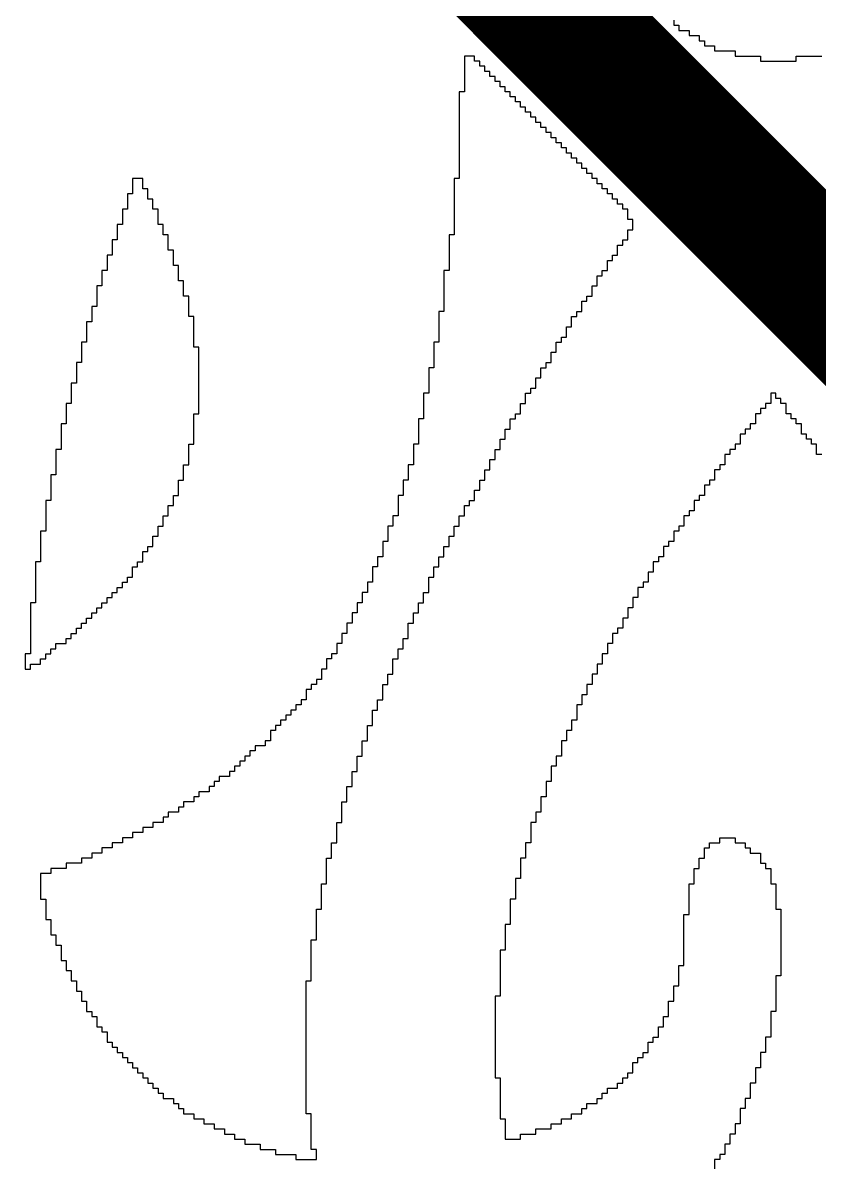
# Model space of a CAD drawing. Header units: inches. Extents: x -0.1 to 88.5, y -0.1 to 66.5.
# Drawn here: x 2.873 to 4.328, y 12.064 to 14.144 of the extents above; entities that cross this region are included whole.
import ezdxf

# ---------------------------------------------------------------- set-up
doc = ezdxf.new("R2010")
doc.units = ezdxf.units.IN
doc.layers.add('Mechanical 7', color=56, linetype='Continuous')
doc.layers.add('Top Overlay', color=2, linetype='Continuous')

msp = doc.modelspace()

# ---------------------------------------------------------------- linework, layer by layer
at = {"layer": 'Mechanical 7'}
msp.add_lwpolyline([(0, 18, 0.254, 0.254, 0), (18, 0, 0.254, 0.254, 0)], format="xyseb", dxfattribs=at)
at = {"layer": 'Top Overlay'}
for p, q in [((4.0619, 14.1485), (4.0619, 14.1392)), ((4.0619, 14.1392), (4.0713, 14.1392)), ((4.0713, 14.1392), (4.0713, 14.1298)), ((4.0713, 14.1298), (4.0899, 14.1298)), ((4.0899, 14.1298), (4.0899, 14.1205)), ((4.0899, 14.1205), (4.1086, 14.1205)), ((4.1086, 14.1205), (4.1086, 14.1112)), ((4.1086, 14.1112), (4.1179, 14.1112)), ((4.1179, 14.1112), (4.1179, 14.1019)), ((3.6981, 14.0832), (3.6795, 14.0832)), ((3.6795, 14.0832), (3.6795, 14.0179)), ((3.6981, 14.0739), (3.6981, 14.0832)), ((4.1179, 14.1019), (4.1366, 14.1019)), ((4.1366, 14.1019), (4.1366, 14.0925)), ((4.1366, 14.0925), (4.1739, 14.0925)), ((4.1739, 14.0925), (4.1739, 14.0832)), ((4.1739, 14.0832), (4.2205, 14.0832)), ((4.2205, 14.0832), (4.2205, 14.0739)), ((4.2858, 14.0739), (4.2858, 14.0832)), ((4.2858, 14.0832), (4.3325, 14.0832)), ((3.7075, 14.0739), (3.6981, 14.0739)), ((3.7075, 14.0646), (3.7075, 14.0739)), ((3.7168, 14.0646), (3.7075, 14.0646)), ((3.7168, 14.0552), (3.7168, 14.0646)), ((4.2205, 14.0739), (4.2858, 14.0739)), ((3.7261, 14.0552), (3.7168, 14.0552)), ((3.7261, 14.0459), (3.7261, 14.0552)), ((3.7354, 14.0459), (3.7261, 14.0459)), ((3.7354, 14.0366), (3.7354, 14.0459)), ((3.7448, 14.0366), (3.7354, 14.0366)), ((3.7448, 14.0272), (3.7448, 14.0366)), ((3.7541, 14.0272), (3.7448, 14.0272)), ((3.7541, 14.0179), (3.7541, 14.0272)), ((3.6795, 14.0179), (3.6701, 14.0179)), ((3.6701, 14.0179), (3.6701, 13.8593)), ((3.7634, 14.0179), (3.7541, 14.0179)), ((3.7634, 14.0086), (3.7634, 14.0179)), ((3.7728, 14.0086), (3.7634, 14.0086)), ((3.7728, 13.9993), (3.7728, 14.0086)), ((3.7821, 13.9993), (3.7728, 13.9993)), ((3.7821, 13.9899), (3.7821, 13.9993)), ((3.7914, 13.9899), (3.7821, 13.9899)), ((3.7914, 13.9806), (3.7914, 13.9899)), ((3.8007, 13.9806), (3.7914, 13.9806)), ((3.8007, 13.9713), (3.8007, 13.9806)), ((3.8101, 13.9713), (3.8007, 13.9713)), ((3.8101, 13.9619), (3.8101, 13.9713)), ((3.8194, 13.9619), (3.8101, 13.9619)), ((3.8194, 13.9526), (3.8194, 13.9619)), ((3.8287, 13.9526), (3.8194, 13.9526)), ((3.8287, 13.9433), (3.8287, 13.9526)), ((3.8381, 13.9433), (3.8287, 13.9433)), ((3.8381, 13.934), (3.8381, 13.9433)), ((3.8474, 13.934), (3.8381, 13.934)), ((3.8474, 13.9246), (3.8474, 13.934)), ((3.8567, 13.9246), (3.8474, 13.9246)), ((3.8567, 13.9153), (3.8567, 13.9246)), ((3.866, 13.9153), (3.8567, 13.9153)), ((3.866, 13.906), (3.866, 13.9153)), ((3.8754, 13.906), (3.866, 13.906)), ((3.8754, 13.8966), (3.8754, 13.906)), ((3.8847, 13.8966), (3.8754, 13.8966)), ((3.8847, 13.8873), (3.8847, 13.8966)), ((3.894, 13.8873), (3.8847, 13.8873)), ((3.894, 13.878), (3.894, 13.8873)), ((3.9034, 13.878), (3.894, 13.878)), ((3.9034, 13.8687), (3.9034, 13.878)), ((3.0918, 13.8593), (3.0731, 13.8593)), ((3.0731, 13.8593), (3.0731, 13.8313)), ((3.0918, 13.8407), (3.0918, 13.8593)), ((3.6701, 13.8593), (3.6608, 13.8593)), ((3.6608, 13.8593), (3.6608, 13.7567)), ((3.9127, 13.8687), (3.9034, 13.8687)), ((3.9127, 13.8593), (3.9127, 13.8687)), ((3.922, 13.8593), (3.9127, 13.8593)), ((3.922, 13.85), (3.922, 13.8593)), ((3.1011, 13.8407), (3.0918, 13.8407)), ((3.1011, 13.822), (3.1011, 13.8407)), ((3.9313, 13.85), (3.922, 13.85)), ((3.9313, 13.8407), (3.9313, 13.85)), ((3.9407, 13.8407), (3.9313, 13.8407)), ((3.9407, 13.8313), (3.9407, 13.8407)), ((3.0731, 13.8313), (3.0638, 13.8313)), ((3.0638, 13.8313), (3.0638, 13.8034)), ((3.1104, 13.822), (3.1011, 13.822)), ((3.1104, 13.8034), (3.1104, 13.822)), ((3.95, 13.8313), (3.9407, 13.8313)), ((3.95, 13.822), (3.95, 13.8313)), ((3.9593, 13.822), (3.95, 13.822)), ((3.9593, 13.8127), (3.9593, 13.822)), ((3.0638, 13.8034), (3.0545, 13.8034)), ((3.0545, 13.8034), (3.0545, 13.7754)), ((3.1198, 13.8034), (3.1104, 13.8034)), ((3.1198, 13.7754), (3.1198, 13.8034)), ((3.9687, 13.8127), (3.9593, 13.8127)), ((3.9687, 13.8034), (3.9687, 13.8127)), ((3.978, 13.8034), (3.9687, 13.8034)), ((3.978, 13.7847), (3.978, 13.8034)), ((3.0545, 13.7754), (3.0451, 13.7754)), ((3.0451, 13.7754), (3.0451, 13.7474)), ((3.1291, 13.7754), (3.1198, 13.7754)), ((3.1291, 13.7567), (3.1291, 13.7754)), ((3.9873, 13.7847), (3.978, 13.7847)), ((3.9873, 13.766), (3.9873, 13.7847)), ((3.1384, 13.7567), (3.1291, 13.7567)), ((3.1384, 13.7287), (3.1384, 13.7567)), ((3.6608, 13.7567), (3.6515, 13.7567)), ((3.6515, 13.7567), (3.6515, 13.6914)), ((3.978, 13.7474), (3.978, 13.766)), ((3.978, 13.766), (3.9873, 13.766)), ((3.0451, 13.7474), (3.0358, 13.7474)), ((3.0358, 13.7474), (3.0358, 13.7194)), ((3.9593, 13.7194), (3.9593, 13.7381)), ((3.9593, 13.7381), (3.9687, 13.7381)), ((3.9687, 13.7381), (3.9687, 13.7474)), ((3.9687, 13.7474), (3.978, 13.7474)), ((3.0358, 13.7194), (3.0265, 13.7194)), ((3.0265, 13.7194), (3.0265, 13.6914)), ((3.1478, 13.7287), (3.1384, 13.7287)), ((3.1478, 13.7007), (3.1478, 13.7287)), ((3.9407, 13.6914), (3.9407, 13.7101)), ((3.9407, 13.7101), (3.95, 13.7101)), ((3.95, 13.7101), (3.95, 13.7194)), ((3.95, 13.7194), (3.9593, 13.7194)), ((3.0265, 13.6914), (3.0172, 13.6914)), ((3.0172, 13.6914), (3.0172, 13.6634)), ((3.1571, 13.7007), (3.1478, 13.7007)), ((3.1571, 13.6728), (3.1571, 13.7007)), ((3.6515, 13.6914), (3.6422, 13.6914)), ((3.6422, 13.6914), (3.6422, 13.6168)), ((3.9313, 13.6821), (3.9313, 13.6914)), ((3.9313, 13.6914), (3.9407, 13.6914)), ((3.1664, 13.6728), (3.1571, 13.6728)), ((3.1664, 13.6448), (3.1664, 13.6728)), ((3.922, 13.6634), (3.922, 13.6821)), ((3.922, 13.6821), (3.9313, 13.6821)), ((3.0172, 13.6634), (3.0078, 13.6634)), ((3.0078, 13.6634), (3.0078, 13.6261)), ((3.9127, 13.6448), (3.9127, 13.6634)), ((3.9127, 13.6634), (3.922, 13.6634)), ((3.0078, 13.6261), (2.9985, 13.6261)), ((2.9985, 13.6261), (2.9985, 13.5981)), ((3.1757, 13.6448), (3.1664, 13.6448)), ((3.1757, 13.6075), (3.1757, 13.6448)), ((3.894, 13.6168), (3.894, 13.6354)), ((3.894, 13.6354), (3.9034, 13.6354)), ((3.9034, 13.6354), (3.9034, 13.6448)), ((3.9034, 13.6448), (3.9127, 13.6448)), ((3.1851, 13.6075), (3.1757, 13.6075)), ((3.1851, 13.5515), (3.1851, 13.6075)), ((3.6422, 13.6168), (3.6328, 13.6168)), ((3.6328, 13.6168), (3.6328, 13.5608)), ((3.8754, 13.5888), (3.8754, 13.6075)), ((3.8754, 13.6075), (3.8847, 13.6075)), ((3.8847, 13.6075), (3.8847, 13.6168)), ((3.8847, 13.6168), (3.894, 13.6168)), ((2.9985, 13.5981), (2.9892, 13.5981)), ((2.9892, 13.5981), (2.9892, 13.5608)), ((3.866, 13.5701), (3.866, 13.5888)), ((3.866, 13.5888), (3.8754, 13.5888)), ((3.8567, 13.5608), (3.8567, 13.5701)), ((3.8567, 13.5701), (3.866, 13.5701)), ((2.9892, 13.5608), (2.9798, 13.5608)), ((2.9798, 13.5608), (2.9798, 13.5235)), ((3.1944, 13.5515), (3.1851, 13.5515)), ((3.1944, 13.4302), (3.1944, 13.5515)), ((3.6328, 13.5608), (3.6235, 13.5608)), ((3.6235, 13.5608), (3.6235, 13.5142)), ((3.8474, 13.5422), (3.8474, 13.5608)), ((3.8474, 13.5608), (3.8567, 13.5608)), ((2.9798, 13.5235), (2.9705, 13.5235)), ((2.9705, 13.5235), (2.9705, 13.4862)), ((3.8287, 13.5142), (3.8287, 13.5235)), ((3.8287, 13.5235), (3.8381, 13.5235)), ((3.8381, 13.5235), (3.8381, 13.5422)), ((3.8381, 13.5422), (3.8474, 13.5422)), ((3.6235, 13.5142), (3.6142, 13.5142)), ((3.6142, 13.5142), (3.6142, 13.4675)), ((3.8194, 13.4955), (3.8194, 13.5142)), ((3.8194, 13.5142), (3.8287, 13.5142)), ((2.9705, 13.4862), (2.9612, 13.4862)), ((2.9612, 13.4862), (2.9612, 13.4489)), ((3.8101, 13.4769), (3.8101, 13.4955)), ((3.8101, 13.4955), (3.8194, 13.4955)), ((3.6142, 13.4675), (3.6048, 13.4675)), ((3.6048, 13.4675), (3.6048, 13.4209)), ((3.7914, 13.4489), (3.7914, 13.4675)), ((3.7914, 13.4675), (3.8007, 13.4675)), ((3.8007, 13.4675), (3.8007, 13.4769)), ((3.8007, 13.4769), (3.8101, 13.4769)), ((4.2485, 13.4675), (4.2392, 13.4675)), ((4.2392, 13.4675), (4.2392, 13.4489)), ((4.2485, 13.4582), (4.2485, 13.4675)), ((2.9612, 13.4489), (2.9519, 13.4489)), ((2.9519, 13.4489), (2.9519, 13.4116)), ((3.7821, 13.4302), (3.7821, 13.4489)), ((3.7821, 13.4489), (3.7914, 13.4489)), ((4.2298, 13.4396), (4.2205, 13.4396)), ((4.2205, 13.4396), (4.2205, 13.4302)), ((4.2392, 13.4489), (4.2298, 13.4489)), ((4.2298, 13.4489), (4.2298, 13.4396)), ((4.2578, 13.4582), (4.2485, 13.4582)), ((4.2578, 13.4489), (4.2578, 13.4582)), ((4.2672, 13.4489), (4.2578, 13.4489)), ((4.2672, 13.4302), (4.2672, 13.4489)), ((3.1851, 13.3743), (3.1851, 13.4302)), ((3.1851, 13.4302), (3.1944, 13.4302)), ((3.6048, 13.4209), (3.5955, 13.4209)), ((3.5955, 13.4209), (3.5955, 13.3743)), ((3.7634, 13.4022), (3.7634, 13.4209)), ((3.7634, 13.4209), (3.7728, 13.4209)), ((3.7728, 13.4209), (3.7728, 13.4302)), ((3.7728, 13.4302), (3.7821, 13.4302)), ((4.2205, 13.4302), (4.2112, 13.4302)), ((4.2112, 13.4302), (4.2112, 13.4116)), ((4.2765, 13.4302), (4.2672, 13.4302)), ((4.2765, 13.4209), (4.2765, 13.4302)), ((4.2858, 13.4209), (4.2765, 13.4209)), ((4.2858, 13.4116), (4.2858, 13.4209)), ((2.9519, 13.4116), (2.9425, 13.4116)), ((2.9425, 13.4116), (2.9425, 13.3743)), ((3.7541, 13.3836), (3.7541, 13.4022)), ((3.7541, 13.4022), (3.7634, 13.4022)), ((4.2019, 13.4022), (4.1925, 13.4022)), ((4.1925, 13.4022), (4.1925, 13.3929)), ((4.2112, 13.4116), (4.2019, 13.4116)), ((4.2019, 13.4116), (4.2019, 13.4022)), ((4.2951, 13.4116), (4.2858, 13.4116)), ((4.2951, 13.3929), (4.2951, 13.4116)), ((3.7448, 13.3649), (3.7448, 13.3836)), ((3.7448, 13.3836), (3.7541, 13.3836)), ((4.1925, 13.3929), (4.1832, 13.3929)), ((4.1832, 13.3929), (4.1832, 13.3743)), ((4.3045, 13.3929), (4.2951, 13.3929)), ((4.3045, 13.3836), (4.3045, 13.3929)), ((4.3138, 13.3836), (4.3045, 13.3836)), ((4.3138, 13.3743), (4.3138, 13.3836)), ((2.9425, 13.3649), (2.9332, 13.3649)), ((2.9332, 13.3649), (2.9332, 13.3183)), ((2.9425, 13.3743), (2.9425, 13.3649)), ((3.1757, 13.3369), (3.1757, 13.3743)), ((3.1757, 13.3743), (3.1851, 13.3743)), ((3.5955, 13.3743), (3.5862, 13.3743)), ((3.5862, 13.3743), (3.5862, 13.3369)), ((3.7354, 13.3463), (3.7354, 13.3649)), ((3.7354, 13.3649), (3.7448, 13.3649)), ((4.1646, 13.3556), (4.1552, 13.3556)), ((4.1552, 13.3556), (4.1552, 13.3369)), ((4.1739, 13.3649), (4.1646, 13.3649)), ((4.1646, 13.3649), (4.1646, 13.3556)), ((4.1832, 13.3743), (4.1739, 13.3743)), ((4.1739, 13.3743), (4.1739, 13.3649)), ((4.3231, 13.3743), (4.3138, 13.3743)), ((4.3231, 13.3556), (4.3231, 13.3743)), ((4.3325, 13.3556), (4.3231, 13.3556)), ((3.1664, 13.309), (3.1664, 13.3369)), ((3.1664, 13.3369), (3.1757, 13.3369)), ((3.5862, 13.3369), (3.5769, 13.3369)), ((3.5769, 13.3369), (3.5769, 13.309)), ((3.7261, 13.3276), (3.7261, 13.3463)), ((3.7261, 13.3463), (3.7354, 13.3463)), ((4.1552, 13.3369), (4.1459, 13.3369)), ((4.1459, 13.3369), (4.1459, 13.3276)), ((2.9332, 13.3183), (2.9239, 13.3183)), ((2.9239, 13.3183), (2.9239, 13.2716)), ((3.7168, 13.309), (3.7168, 13.3276)), ((3.7168, 13.3276), (3.7261, 13.3276)), ((4.1459, 13.3276), (4.1366, 13.3276)), ((4.1366, 13.3276), (4.1366, 13.309)), ((3.1571, 13.281), (3.1571, 13.309)), ((3.1571, 13.309), (3.1664, 13.309)), ((3.5769, 13.309), (3.5675, 13.309)), ((3.5675, 13.309), (3.5675, 13.281)), ((3.7075, 13.2903), (3.7075, 13.309)), ((3.7075, 13.309), (3.7168, 13.309)), ((4.1272, 13.2996), (4.1179, 13.2996)), ((4.1179, 13.2996), (4.1179, 13.281)), ((4.1366, 13.309), (4.1272, 13.309)), ((4.1272, 13.309), (4.1272, 13.2996)), ((3.1478, 13.2623), (3.1478, 13.281)), ((3.1478, 13.281), (3.1571, 13.281)), ((3.5675, 13.281), (3.5582, 13.281)), ((3.5582, 13.281), (3.5582, 13.2437)), ((3.6981, 13.2716), (3.6981, 13.2903)), ((3.6981, 13.2903), (3.7075, 13.2903)), ((4.1179, 13.281), (4.1086, 13.281)), ((4.1086, 13.281), (4.1086, 13.2716)), ((2.9239, 13.2716), (2.9146, 13.2716)), ((2.9146, 13.2716), (2.9146, 13.2157)), ((3.1384, 13.2437), (3.1384, 13.2623)), ((3.1384, 13.2623), (3.1478, 13.2623)), ((3.6795, 13.2437), (3.6795, 13.2623)), ((3.6795, 13.2623), (3.6888, 13.2623)), ((3.6888, 13.2623), (3.6888, 13.2716)), ((3.6888, 13.2716), (3.6981, 13.2716)), ((4.0993, 13.253), (4.0899, 13.253)), ((4.0899, 13.253), (4.0899, 13.2437)), ((4.1086, 13.2716), (4.0993, 13.2716)), ((4.0993, 13.2716), (4.0993, 13.253)), ((3.1291, 13.225), (3.1291, 13.2437)), ((3.1291, 13.2437), (3.1384, 13.2437)), ((3.5582, 13.2437), (3.5489, 13.2437)), ((3.5489, 13.2437), (3.5489, 13.225)), ((3.6701, 13.225), (3.6701, 13.2437)), ((3.6701, 13.2437), (3.6795, 13.2437)), ((4.0899, 13.2437), (4.0806, 13.2437)), ((4.0806, 13.2437), (4.0806, 13.225)), ((2.9146, 13.2157), (2.9052, 13.2157)), ((2.9052, 13.2157), (2.9052, 13.1597)), ((3.1198, 13.2063), (3.1198, 13.225)), ((3.1198, 13.225), (3.1291, 13.225)), ((3.5489, 13.225), (3.5396, 13.225)), ((3.5396, 13.225), (3.5396, 13.197)), ((3.6608, 13.2063), (3.6608, 13.225)), ((3.6608, 13.225), (3.6701, 13.225)), ((4.0713, 13.2157), (4.0619, 13.2157)), ((4.0619, 13.2157), (4.0619, 13.197)), ((4.0806, 13.225), (4.0713, 13.225)), ((4.0713, 13.225), (4.0713, 13.2157)), ((3.1104, 13.1877), (3.1104, 13.2063)), ((3.1104, 13.2063), (3.1198, 13.2063)), ((3.5396, 13.197), (3.5302, 13.197)), ((3.5302, 13.197), (3.5302, 13.169)), ((3.6515, 13.1877), (3.6515, 13.2063)), ((3.6515, 13.2063), (3.6608, 13.2063)), ((4.0619, 13.197), (4.0526, 13.197)), ((4.0526, 13.197), (4.0526, 13.1877)), ((3.0918, 13.1597), (3.0918, 13.1784)), ((3.0918, 13.1784), (3.1011, 13.1784)), ((3.1011, 13.1784), (3.1011, 13.1877)), ((3.1011, 13.1877), (3.1104, 13.1877)), ((3.5302, 13.169), (3.5209, 13.169)), ((3.5209, 13.169), (3.5209, 13.1504)), ((3.6328, 13.1504), (3.6328, 13.169)), ((3.6328, 13.169), (3.6422, 13.169)), ((3.6422, 13.169), (3.6422, 13.1877)), ((3.6422, 13.1877), (3.6515, 13.1877)), ((4.0433, 13.169), (4.034, 13.169)), ((4.034, 13.169), (4.034, 13.1597)), ((4.0526, 13.1877), (4.0433, 13.1877)), ((4.0433, 13.1877), (4.0433, 13.169)), ((2.9052, 13.1597), (2.8959, 13.1597)), ((2.8959, 13.1597), (2.8959, 13.0851)), ((3.0731, 13.1317), (3.0731, 13.1504)), ((3.0731, 13.1504), (3.0825, 13.1504)), ((3.0825, 13.1504), (3.0825, 13.1597)), ((3.0825, 13.1597), (3.0918, 13.1597)), ((3.5209, 13.1504), (3.5116, 13.1504)), ((3.5116, 13.1504), (3.5116, 13.1224)), ((3.6235, 13.1317), (3.6235, 13.1504)), ((3.6235, 13.1504), (3.6328, 13.1504)), ((4.034, 13.1597), (4.0246, 13.1597)), ((4.0246, 13.1597), (4.0246, 13.141)), ((3.0638, 13.1224), (3.0638, 13.1317)), ((3.0638, 13.1317), (3.0731, 13.1317)), ((3.6142, 13.1037), (3.6142, 13.1317)), ((3.6142, 13.1317), (3.6235, 13.1317)), ((4.0246, 13.141), (4.0153, 13.141)), ((4.0153, 13.141), (4.0153, 13.1224)), ((3.0451, 13.1037), (3.0451, 13.1131)), ((3.0451, 13.1131), (3.0545, 13.1131)), ((3.0545, 13.1131), (3.0545, 13.1224)), ((3.0545, 13.1224), (3.0638, 13.1224)), ((3.5116, 13.1224), (3.5022, 13.1224)), ((3.5022, 13.1224), (3.5022, 13.1037)), ((4.006, 13.1131), (3.9966, 13.1131)), ((3.9966, 13.1131), (3.9966, 13.0944)), ((4.0153, 13.1224), (4.006, 13.1224)), ((4.006, 13.1224), (4.006, 13.1131)), ((2.8959, 13.0851), (2.8866, 13.0851)), ((2.8866, 13.0851), (2.8866, 12.9918)), ((3.0172, 13.0757), (3.0172, 13.0851)), ((3.0172, 13.0851), (3.0265, 13.0851)), ((3.0265, 13.0851), (3.0265, 13.0944)), ((3.0265, 13.0944), (3.0358, 13.0944)), ((3.0358, 13.0944), (3.0358, 13.1037)), ((3.0358, 13.1037), (3.0451, 13.1037)), ((3.4929, 13.0851), (3.4836, 13.0851)), ((3.4836, 13.0851), (3.4836, 13.0664)), ((3.5022, 13.1037), (3.4929, 13.1037)), ((3.4929, 13.1037), (3.4929, 13.0851)), ((3.5955, 13.0664), (3.5955, 13.0851)), ((3.5955, 13.0851), (3.6048, 13.0851)), ((3.6048, 13.0851), (3.6048, 13.1037)), ((3.6048, 13.1037), (3.6142, 13.1037)), ((3.9966, 13.0944), (3.9873, 13.0944)), ((3.9873, 13.0944), (3.9873, 13.0757)), ((2.9985, 13.0571), (2.9985, 13.0664)), ((2.9985, 13.0664), (3.0078, 13.0664)), ((3.0078, 13.0664), (3.0078, 13.0757)), ((3.0078, 13.0757), (3.0172, 13.0757)), ((3.4836, 13.0664), (3.4743, 13.0664)), ((3.4743, 13.0664), (3.4743, 13.0478)), ((3.5862, 13.0478), (3.5862, 13.0664)), ((3.5862, 13.0664), (3.5955, 13.0664)), ((3.9873, 13.0757), (3.978, 13.0757)), ((3.978, 13.0757), (3.978, 13.0571)), ((2.9798, 13.0384), (2.9798, 13.0478)), ((2.9798, 13.0478), (2.9892, 13.0478)), ((2.9892, 13.0478), (2.9892, 13.0571)), ((2.9892, 13.0571), (2.9985, 13.0571)), ((3.4743, 13.0478), (3.4649, 13.0478)), ((3.4649, 13.0478), (3.4649, 13.0291)), ((3.5769, 13.0198), (3.5769, 13.0478)), ((3.5769, 13.0478), (3.5862, 13.0478)), ((3.978, 13.0571), (3.9687, 13.0571)), ((3.9687, 13.0571), (3.9687, 13.0384)), ((2.9612, 13.0198), (2.9612, 13.0291)), ((2.9612, 13.0291), (2.9705, 13.0291)), ((2.9705, 13.0291), (2.9705, 13.0384)), ((2.9705, 13.0384), (2.9798, 13.0384)), ((3.4649, 13.0291), (3.4556, 13.0291)), ((3.4556, 13.0291), (3.4556, 13.0104)), ((3.9593, 13.0291), (3.95, 13.0291)), ((3.95, 13.0291), (3.95, 13.0104)), ((3.9687, 13.0384), (3.9593, 13.0384)), ((3.9593, 13.0384), (3.9593, 13.0291)), ((2.9332, 13.0011), (2.9332, 13.0104)), ((2.9332, 13.0104), (2.9519, 13.0104)), ((2.9519, 13.0104), (2.9519, 13.0198)), ((2.9519, 13.0198), (2.9612, 13.0198)), ((3.4556, 13.0104), (3.4463, 13.0104)), ((3.4463, 13.0104), (3.4463, 12.9918)), ((3.5675, 13.0011), (3.5675, 13.0198)), ((3.5675, 13.0198), (3.5769, 13.0198)), ((3.95, 13.0104), (3.9407, 13.0104)), ((3.9407, 13.0104), (3.9407, 12.9918)), ((2.8866, 12.9918), (2.8772, 12.9918)), ((2.8772, 12.9918), (2.8772, 12.9638)), ((2.9052, 12.9731), (2.9052, 12.9825)), ((2.9052, 12.9825), (2.9146, 12.9825)), ((2.9146, 12.9825), (2.9146, 12.9918)), ((2.9146, 12.9918), (2.9239, 12.9918)), ((2.9239, 12.9918), (2.9239, 13.0011)), ((2.9239, 13.0011), (2.9332, 13.0011)), ((3.4369, 12.9825), (3.4276, 12.9825)), ((3.4276, 12.9825), (3.4276, 12.9638)), ((3.4463, 12.9918), (3.4369, 12.9918)), ((3.4369, 12.9918), (3.4369, 12.9825)), ((3.5489, 12.9545), (3.5489, 12.9825)), ((3.5489, 12.9825), (3.5582, 12.9825)), ((3.5582, 12.9825), (3.5582, 13.0011)), ((3.5582, 13.0011), (3.5675, 13.0011)), ((3.9407, 12.9918), (3.9313, 12.9918)), ((3.9313, 12.9918), (3.9313, 12.9731)), ((2.8772, 12.9638), (2.8866, 12.9638)), ((2.8866, 12.9638), (2.8866, 12.9731)), ((2.8866, 12.9731), (2.9052, 12.9731)), ((3.4276, 12.9638), (3.4183, 12.9638)), ((3.4183, 12.9638), (3.4183, 12.9451)), ((3.9313, 12.9731), (3.922, 12.9731)), ((3.922, 12.9731), (3.922, 12.9545)), ((3.4183, 12.9451), (3.409, 12.9451)), ((3.409, 12.9451), (3.409, 12.9358)), ((3.5396, 12.9358), (3.5396, 12.9545)), ((3.5396, 12.9545), (3.5489, 12.9545)), ((3.922, 12.9545), (3.9127, 12.9545)), ((3.9127, 12.9545), (3.9127, 12.9358)), ((3.3996, 12.9265), (3.3903, 12.9265)), ((3.3903, 12.9265), (3.3903, 12.9078)), ((3.409, 12.9358), (3.3996, 12.9358)), ((3.3996, 12.9358), (3.3996, 12.9265)), ((3.5302, 12.9078), (3.5302, 12.9358)), ((3.5302, 12.9358), (3.5396, 12.9358)), ((3.9127, 12.9358), (3.9034, 12.9358)), ((3.9034, 12.9358), (3.9034, 12.9172)), ((3.381, 12.8985), (3.3716, 12.8985)), ((3.3716, 12.8985), (3.3716, 12.8892)), ((3.3903, 12.9078), (3.381, 12.9078)), ((3.381, 12.9078), (3.381, 12.8985)), ((3.5209, 12.8892), (3.5209, 12.9078)), ((3.5209, 12.9078), (3.5302, 12.9078)), ((3.894, 12.8985), (3.8847, 12.8985)), ((3.8847, 12.8985), (3.8847, 12.8705)), ((3.9034, 12.9172), (3.894, 12.9172)), ((3.894, 12.9172), (3.894, 12.8985)), ((3.3623, 12.8798), (3.353, 12.8798)), ((3.353, 12.8798), (3.353, 12.8705)), ((3.3716, 12.8892), (3.3623, 12.8892)), ((3.3623, 12.8892), (3.3623, 12.8798)), ((3.5116, 12.8612), (3.5116, 12.8892)), ((3.5116, 12.8892), (3.5209, 12.8892)), ((3.3437, 12.8612), (3.3343, 12.8612)), ((3.3343, 12.8612), (3.3343, 12.8519)), ((3.353, 12.8705), (3.3437, 12.8705)), ((3.3437, 12.8705), (3.3437, 12.8612)), ((3.5022, 12.8332), (3.5022, 12.8612)), ((3.5022, 12.8612), (3.5116, 12.8612)), ((3.8847, 12.8705), (3.8754, 12.8705)), ((3.8754, 12.8705), (3.8754, 12.8519)), ((3.3343, 12.8519), (3.325, 12.8519)), ((3.325, 12.8519), (3.325, 12.8332)), ((3.8754, 12.8519), (3.866, 12.8519)), ((3.866, 12.8519), (3.866, 12.8332)), ((3.297, 12.8146), (3.2877, 12.8146)), ((3.2877, 12.8146), (3.2877, 12.8052)), ((3.3157, 12.8239), (3.297, 12.8239)), ((3.297, 12.8239), (3.297, 12.8146)), ((3.325, 12.8332), (3.3157, 12.8332)), ((3.3157, 12.8332), (3.3157, 12.8239)), ((3.4929, 12.8052), (3.4929, 12.8332)), ((3.4929, 12.8332), (3.5022, 12.8332)), ((3.866, 12.8332), (3.8567, 12.8332)), ((3.8567, 12.8332), (3.8567, 12.8052)), ((3.2784, 12.7959), (3.269, 12.7959)), ((3.269, 12.7959), (3.269, 12.7866)), ((3.2877, 12.8052), (3.2784, 12.8052)), ((3.2784, 12.8052), (3.2784, 12.7959)), ((3.4836, 12.7772), (3.4836, 12.8052)), ((3.4836, 12.8052), (3.4929, 12.8052)), ((3.8567, 12.8052), (3.8474, 12.8052)), ((3.8474, 12.8052), (3.8474, 12.7866)), ((3.2597, 12.7772), (3.2504, 12.7772)), ((3.2504, 12.7772), (3.2504, 12.7679)), ((3.269, 12.7866), (3.2597, 12.7866)), ((3.2597, 12.7866), (3.2597, 12.7772)), ((3.4743, 12.7493), (3.4743, 12.7772)), ((3.4743, 12.7772), (3.4836, 12.7772)), ((3.8474, 12.7866), (3.8381, 12.7866)), ((3.8381, 12.7866), (3.8381, 12.7586)), ((3.2317, 12.7586), (3.2224, 12.7586)), ((3.2224, 12.7586), (3.2224, 12.7493)), ((3.2504, 12.7679), (3.2317, 12.7679)), ((3.2317, 12.7679), (3.2317, 12.7586)), ((3.8381, 12.7586), (3.8287, 12.7586)), ((3.8287, 12.7586), (3.8287, 12.7306)), ((3.2131, 12.7399), (3.1944, 12.7399)), ((3.1944, 12.7399), (3.1944, 12.7306)), ((3.2224, 12.7493), (3.2131, 12.7493)), ((3.2131, 12.7493), (3.2131, 12.7399)), ((3.4649, 12.7213), (3.4649, 12.7493)), ((3.4649, 12.7493), (3.4743, 12.7493)), ((3.1664, 12.7119), (3.1571, 12.7119)), ((3.1571, 12.7119), (3.1571, 12.7026)), ((3.1851, 12.7213), (3.1664, 12.7213)), ((3.1664, 12.7213), (3.1664, 12.7119)), ((3.1944, 12.7306), (3.1851, 12.7306)), ((3.1851, 12.7306), (3.1851, 12.7213)), ((3.4556, 12.684), (3.4556, 12.7213)), ((3.4556, 12.7213), (3.4649, 12.7213)), ((3.8287, 12.7306), (3.8194, 12.7306)), ((3.8194, 12.7306), (3.8194, 12.7026)), ((3.1384, 12.6933), (3.1291, 12.6933)), ((3.1291, 12.6933), (3.1291, 12.684)), ((3.1571, 12.7026), (3.1384, 12.7026)), ((3.1384, 12.7026), (3.1384, 12.6933)), ((3.8194, 12.7026), (3.8101, 12.7026)), ((3.8101, 12.7026), (3.8101, 12.684)), ((3.1104, 12.6746), (3.0918, 12.6746)), ((3.0918, 12.6746), (3.0918, 12.6653)), ((3.1291, 12.684), (3.1104, 12.684)), ((3.1104, 12.684), (3.1104, 12.6746)), ((3.4463, 12.6466), (3.4463, 12.684)), ((3.4463, 12.684), (3.4556, 12.684)), ((3.8101, 12.684), (3.8007, 12.684)), ((3.8007, 12.684), (3.8007, 12.6466)), ((3.0731, 12.656), (3.0545, 12.656)), ((3.0545, 12.656), (3.0545, 12.6466)), ((3.0918, 12.6653), (3.0731, 12.6653)), ((3.0731, 12.6653), (3.0731, 12.656)), ((4.1459, 12.6466), (4.1459, 12.656)), ((4.1459, 12.656), (4.1739, 12.656)), ((4.1739, 12.656), (4.1739, 12.6466)), ((3.0172, 12.628), (2.9985, 12.628)), ((2.9985, 12.628), (2.9985, 12.6187)), ((3.0358, 12.6373), (3.0172, 12.6373)), ((3.0172, 12.6373), (3.0172, 12.628)), ((3.0545, 12.6466), (3.0358, 12.6466)), ((3.0358, 12.6466), (3.0358, 12.6373)), ((3.4369, 12.6187), (3.4369, 12.6466)), ((3.4369, 12.6466), (3.4463, 12.6466)), ((3.8007, 12.6466), (3.7914, 12.6466)), ((3.7914, 12.6466), (3.7914, 12.6187)), ((4.1179, 12.6187), (4.1179, 12.6373)), ((4.1179, 12.6373), (4.1272, 12.6373)), ((4.1272, 12.6373), (4.1272, 12.6466)), ((4.1272, 12.6466), (4.1459, 12.6466)), ((4.1739, 12.6466), (4.1925, 12.6466)), ((4.1925, 12.6466), (4.1925, 12.6373)), ((4.1925, 12.6373), (4.2019, 12.6373)), ((4.2019, 12.6373), (4.2019, 12.628)), ((4.2019, 12.628), (4.2205, 12.628)), ((4.2205, 12.628), (4.2205, 12.6093)), ((2.9798, 12.6093), (2.9519, 12.6093)), ((2.9519, 12.6093), (2.9519, 12.6)), ((2.9985, 12.6187), (2.9798, 12.6187)), ((2.9798, 12.6187), (2.9798, 12.6093)), ((3.4276, 12.572), (3.4276, 12.6187)), ((3.4276, 12.6187), (3.4369, 12.6187)), ((3.7914, 12.6187), (3.7821, 12.6187)), ((3.7821, 12.6187), (3.7821, 12.5813)), ((4.1086, 12.6), (4.1086, 12.6187)), ((4.1086, 12.6187), (4.1179, 12.6187)), ((4.2205, 12.6093), (4.2298, 12.6093)), ((4.2298, 12.6093), (4.2298, 12.6)), ((2.9239, 12.5907), (2.9052, 12.5907)), ((2.9052, 12.5907), (2.9052, 12.544)), ((2.9519, 12.6), (2.9239, 12.6)), ((2.9239, 12.6), (2.9239, 12.5907)), ((4.0993, 12.572), (4.0993, 12.6)), ((4.0993, 12.6), (4.1086, 12.6)), ((4.2298, 12.6), (4.2392, 12.6)), ((4.2392, 12.6), (4.2392, 12.572)), ((3.4183, 12.5254), (3.4183, 12.572)), ((3.4183, 12.572), (3.4276, 12.572)), ((3.7821, 12.5813), (3.7728, 12.5813)), ((3.7728, 12.5813), (3.7728, 12.544)), ((4.0899, 12.516), (4.0899, 12.572)), ((4.0899, 12.572), (4.0993, 12.572)), ((4.2392, 12.572), (4.2485, 12.572)), ((4.2485, 12.572), (4.2485, 12.5254)), ((2.9052, 12.544), (2.9146, 12.544)), ((2.9146, 12.544), (2.9146, 12.5067)), ((3.7728, 12.544), (3.7634, 12.544)), ((3.7634, 12.544), (3.7634, 12.4974)), ((3.409, 12.4694), (3.409, 12.5254)), ((3.409, 12.5254), (3.4183, 12.5254)), ((4.2485, 12.5254), (4.2578, 12.5254)), ((4.2578, 12.5254), (4.2578, 12.4041)), ((2.9146, 12.5067), (2.9239, 12.5067)), ((2.9239, 12.5067), (2.9239, 12.4787)), ((4.0806, 12.4228), (4.0806, 12.516)), ((4.0806, 12.516), (4.0899, 12.516)), ((3.7634, 12.4974), (3.7541, 12.4974)), ((3.7541, 12.4974), (3.7541, 12.4507)), ((2.9239, 12.4787), (2.9332, 12.4787)), ((2.9332, 12.4787), (2.9332, 12.4601)), ((3.3996, 12.3948), (3.3996, 12.4694)), ((3.3996, 12.4694), (3.409, 12.4694)), ((2.9332, 12.4601), (2.9425, 12.4601)), ((2.9425, 12.4601), (2.9425, 12.4321)), ((3.7541, 12.4507), (3.7448, 12.4507)), ((3.7448, 12.4507), (3.7448, 12.3668)), ((2.9425, 12.4321), (2.9519, 12.4321)), ((2.9519, 12.4321), (2.9519, 12.4134)), ((4.0713, 12.3854), (4.0713, 12.4228)), ((4.0713, 12.4228), (4.0806, 12.4228)), ((2.9519, 12.4134), (2.9612, 12.4134)), ((2.9612, 12.4134), (2.9612, 12.3948)), ((4.2578, 12.4041), (4.2485, 12.4041)), ((4.2485, 12.4041), (4.2485, 12.3388)), ((2.9612, 12.3948), (2.9705, 12.3948)), ((2.9705, 12.3948), (2.9705, 12.3761)), ((3.3903, 12.1522), (3.3903, 12.3948)), ((3.3903, 12.3948), (3.3996, 12.3948)), ((4.0619, 12.3575), (4.0619, 12.3854)), ((4.0619, 12.3854), (4.0713, 12.3854)), ((2.9705, 12.3761), (2.9798, 12.3761)), ((2.9798, 12.3761), (2.9798, 12.3575)), ((2.9798, 12.3575), (2.9892, 12.3575)), ((2.9892, 12.3575), (2.9892, 12.3481)), ((3.7448, 12.3668), (3.7354, 12.3668)), ((3.7354, 12.3668), (3.7354, 12.2175)), ((4.0526, 12.3295), (4.0526, 12.3575)), ((4.0526, 12.3575), (4.0619, 12.3575)), ((2.9892, 12.3481), (2.9892, 12.3388)), ((2.9892, 12.3388), (2.9985, 12.3388)), ((2.9985, 12.3388), (2.9985, 12.3295)), ((4.2485, 12.3388), (4.2392, 12.3388)), ((4.2392, 12.3388), (4.2392, 12.2922)), ((2.9985, 12.3295), (3.0078, 12.3295)), ((3.0078, 12.3295), (3.0078, 12.3108)), ((4.0433, 12.3108), (4.0433, 12.3295)), ((4.0433, 12.3295), (4.0526, 12.3295)), ((3.0078, 12.3108), (3.0172, 12.3108)), ((3.0172, 12.3108), (3.0172, 12.3015)), ((3.0172, 12.3015), (3.0265, 12.3015)), ((3.0265, 12.3015), (3.0265, 12.2828)), ((4.034, 12.2922), (4.034, 12.3108)), ((4.034, 12.3108), (4.0433, 12.3108)), ((3.0265, 12.2828), (3.0358, 12.2828)), ((3.0358, 12.2828), (3.0358, 12.2735)), ((3.0358, 12.2735), (3.0451, 12.2735)), ((3.0451, 12.2735), (3.0451, 12.2642)), ((4.0153, 12.2642), (4.0153, 12.2828)), ((4.0153, 12.2828), (4.0246, 12.2828)), ((4.0246, 12.2828), (4.0246, 12.2922)), ((4.0246, 12.2922), (4.034, 12.2922)), ((4.2392, 12.2922), (4.2298, 12.2922)), ((4.2298, 12.2922), (4.2298, 12.2642)), ((3.0451, 12.2642), (3.0545, 12.2642)), ((3.0545, 12.2642), (3.0545, 12.2548)), ((3.0545, 12.2548), (3.0638, 12.2548)), ((3.0638, 12.2548), (3.0638, 12.2455)), ((3.9966, 12.2455), (3.9966, 12.2548)), ((3.9966, 12.2548), (4.006, 12.2548)), ((4.006, 12.2548), (4.006, 12.2642)), ((4.006, 12.2642), (4.0153, 12.2642)), ((4.2298, 12.2642), (4.2205, 12.2642)), ((4.2205, 12.2642), (4.2205, 12.2362)), ((3.0638, 12.2455), (3.0731, 12.2455)), ((3.0731, 12.2455), (3.0731, 12.2362)), ((3.0731, 12.2362), (3.0825, 12.2362)), ((3.0825, 12.2362), (3.0825, 12.2269)), ((3.9873, 12.2269), (3.9873, 12.2455)), ((3.9873, 12.2455), (3.9966, 12.2455)), ((4.2205, 12.2362), (4.2112, 12.2362)), ((4.2112, 12.2362), (4.2112, 12.2082)), ((3.0825, 12.2269), (3.0918, 12.2269)), ((3.0918, 12.2269), (3.0918, 12.2175)), ((3.0918, 12.2175), (3.1011, 12.2175)), ((3.1011, 12.2175), (3.1011, 12.2082)), ((3.7354, 12.2175), (3.7448, 12.2175)), ((3.7448, 12.2175), (3.7448, 12.1429)), ((3.9687, 12.2082), (3.9687, 12.2175)), ((3.9687, 12.2175), (3.978, 12.2175)), ((3.978, 12.2175), (3.978, 12.2269)), ((3.978, 12.2269), (3.9873, 12.2269)), ((3.1011, 12.2082), (3.1104, 12.2082)), ((3.1104, 12.2082), (3.1104, 12.1989)), ((3.1104, 12.1989), (3.1198, 12.1989)), ((3.1198, 12.1989), (3.1198, 12.1896)), ((3.9407, 12.1896), (3.9407, 12.1989)), ((3.9407, 12.1989), (3.9593, 12.1989)), ((3.9593, 12.1989), (3.9593, 12.2082)), ((3.9593, 12.2082), (3.9687, 12.2082)), ((4.2112, 12.2082), (4.2019, 12.2082)), ((4.2019, 12.2082), (4.2019, 12.1802)), ((3.1198, 12.1896), (3.1291, 12.1896)), ((3.1291, 12.1896), (3.1291, 12.1802)), ((3.1291, 12.1802), (3.1478, 12.1802)), ((3.1478, 12.1802), (3.1478, 12.1709)), ((3.1478, 12.1709), (3.1571, 12.1709)), ((3.1571, 12.1709), (3.1571, 12.1616)), ((3.9034, 12.1616), (3.9034, 12.1709)), ((3.9034, 12.1709), (3.922, 12.1709)), ((3.922, 12.1709), (3.922, 12.1802)), ((3.922, 12.1802), (3.9313, 12.1802)), ((3.9313, 12.1802), (3.9313, 12.1896)), ((3.9313, 12.1896), (3.9407, 12.1896)), ((4.2019, 12.1802), (4.1925, 12.1802)), ((4.1925, 12.1802), (4.1925, 12.1616)), ((3.1571, 12.1616), (3.1664, 12.1616)), ((3.1664, 12.1616), (3.1664, 12.1522)), ((3.1664, 12.1522), (3.1851, 12.1522)), ((3.1851, 12.1522), (3.1851, 12.1429)), ((3.3996, 12.1522), (3.3903, 12.1522)), ((3.3996, 12.0869), (3.3996, 12.1522)), ((3.8754, 12.1429), (3.8754, 12.1522)), ((3.8754, 12.1522), (3.894, 12.1522)), ((3.894, 12.1522), (3.894, 12.1616)), ((3.894, 12.1616), (3.9034, 12.1616)), ((4.1925, 12.1616), (4.1832, 12.1616)), ((4.1832, 12.1616), (4.1832, 12.1336)), ((3.1851, 12.1429), (3.2037, 12.1429)), ((3.2037, 12.1429), (3.2037, 12.1336)), ((3.2037, 12.1336), (3.2224, 12.1336)), ((3.2224, 12.1336), (3.2224, 12.1243)), ((3.7448, 12.1429), (3.7541, 12.1429)), ((3.7541, 12.1429), (3.7541, 12.1056)), ((3.8381, 12.1243), (3.8381, 12.1336)), ((3.8381, 12.1336), (3.8567, 12.1336)), ((3.8567, 12.1336), (3.8567, 12.1429)), ((3.8567, 12.1429), (3.8754, 12.1429)), ((4.1832, 12.1336), (4.1739, 12.1336)), ((4.1739, 12.1336), (4.1739, 12.1149)), ((3.2224, 12.1243), (3.241, 12.1243)), ((3.241, 12.1243), (3.241, 12.1149)), ((3.241, 12.1149), (3.2597, 12.1149)), ((3.2597, 12.1149), (3.2597, 12.1056)), ((3.7821, 12.1056), (3.7821, 12.1149)), ((3.7821, 12.1149), (3.8101, 12.1149)), ((3.8101, 12.1149), (3.8101, 12.1243)), ((3.8101, 12.1243), (3.8381, 12.1243)), ((4.1739, 12.1149), (4.1646, 12.1149)), ((4.1646, 12.1149), (4.1646, 12.0963)), ((3.2597, 12.1056), (3.2784, 12.1056)), ((3.2784, 12.1056), (3.2784, 12.0963)), ((3.2784, 12.0963), (3.3063, 12.0963)), ((3.3063, 12.0963), (3.3063, 12.0869)), ((3.3063, 12.0869), (3.3343, 12.0869)), ((3.3343, 12.0869), (3.3343, 12.0776)), ((3.409, 12.0869), (3.3996, 12.0869)), ((3.409, 12.0683), (3.409, 12.0869)), ((3.7541, 12.1056), (3.7821, 12.1056)), ((4.1646, 12.0963), (4.1552, 12.0963)), ((4.1552, 12.0963), (4.1552, 12.0776)), ((3.3343, 12.0776), (3.3716, 12.0776)), ((3.3716, 12.0776), (3.3716, 12.0683)), ((3.3716, 12.0683), (3.409, 12.0683)), ((4.1459, 12.0683), (4.1366, 12.0683)), ((4.1366, 12.0683), (4.1366, 12.0496)), ((4.1552, 12.0776), (4.1459, 12.0776)), ((4.1459, 12.0776), (4.1459, 12.0683))]:
    msp.add_line(p, q, dxfattribs=at)

doc.saveas('drawing.dxf')
